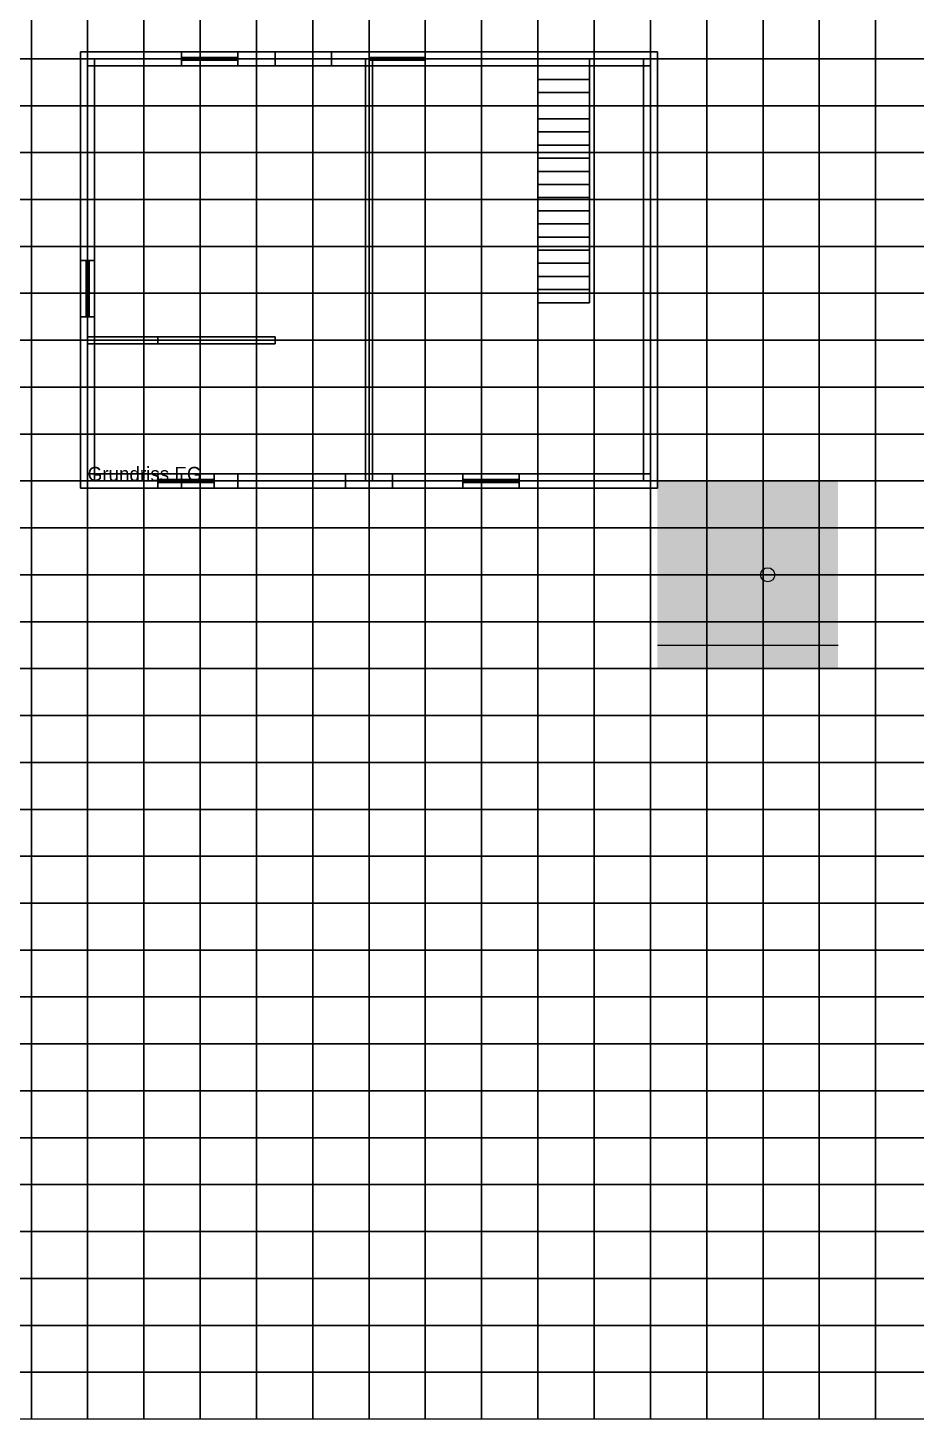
# Model space of a CAD drawing. Header units: millimetres. Extents: x -20000 to 218800, y -20000 to 179000.
# Drawn here: x 38725 to 57666, y -20000 to 9660 of the extents above; entities that cross this region are included whole.
import ezdxf

# ---------------------------------------------------------------- set-up
doc = ezdxf.new("R2010")
doc.units = ezdxf.units.MM
for name, color, linetype in [('A-BODEN', 33, 'Continuous'), ('A-DECKE', 9, 'Continuous'), ('A-FENSTER', 4, 'Continuous'), ('A-FENSTER-GLAS', 5, 'Continuous'), ('A-MAUER', 253, 'Continuous'), ('A-STUETZE', 8, 'Continuous'), ('A-TERRASSE', 32, 'Continuous'), ('A-TEXT', 2, 'Continuous'), ('A-TREPPE', 41, 'Continuous'), ('A-WAND', 7, 'Continuous'), ('A-WAND-INNEN', 8, 'Continuous')]:
    doc.layers.add(name, color=color, linetype=linetype)

# ---------------------------------------------------------------- blocks, each defined once
blk = doc.blocks.new('RAHMEN')
mesh = blk.add_polyface()
corners = [(0, -30), (0, 30), (1200, 30), (1200, -30), (0, -30, 60), (1200, -30, 60), (1200, 30, 60), (0, 30, 60)]
mesh.append_faces([[corners[k] for k in face] for face in [(0, 1, 2, 3), (4, 5, 6, 7), (0, 3, 5, 4), (3, 2, 6, 5), (2, 1, 7, 6), (1, 0, 4, 7)]])
mesh = blk.add_polyface()
corners = [(0, -30, 1140), (0, 30, 1140), (1200, 30, 1140), (1200, -30, 1140), (0, -30, 1200), (1200, -30, 1200), (1200, 30, 1200), (0, 30, 1200)]
mesh.append_faces([[corners[k] for k in face] for face in [(0, 1, 2, 3), (4, 5, 6, 7), (0, 3, 5, 4), (3, 2, 6, 5), (2, 1, 7, 6), (1, 0, 4, 7)]])
mesh = blk.add_polyface()
corners = [(0, -30), (0, 30), (60, 30), (60, -30), (0, -30, 1200), (60, -30, 1200), (60, 30, 1200), (0, 30, 1200)]
mesh.append_faces([[corners[k] for k in face] for face in [(0, 1, 2, 3), (4, 5, 6, 7), (0, 3, 5, 4), (3, 2, 6, 5), (2, 1, 7, 6), (1, 0, 4, 7)]])
mesh = blk.add_polyface()
corners = [(1140, -30), (1140, 30), (1200, 30), (1200, -30), (1140, -30, 1200), (1200, -30, 1200), (1200, 30, 1200), (1140, 30, 1200)]
mesh.append_faces([[corners[k] for k in face] for face in [(0, 1, 2, 3), (4, 5, 6, 7), (0, 3, 5, 4), (3, 2, 6, 5), (2, 1, 7, 6), (1, 0, 4, 7)]])
blk = doc.blocks.new('FENSTER')
at = {"layer": 'A-FENSTER-GLAS', "color": 5}
blk.add_3dface([(60, 0, 60), (1140, 0, 60), (1140, 0, 1140), (60, 0, 1140)], dxfattribs=at)
blk.add_blockref('RAHMEN', (0, 0))
blk = doc.blocks.new('STUFE')
mesh = blk.add_polyface()
corners = [(0, 0), (0, 280), (1100, 280), (1100, 0), (0, 0, 170), (1100, 0, 170), (1100, 280, 170), (0, 280, 170)]
mesh.append_faces([[corners[k] for k in face] for face in [(0, 1, 2, 3), (4, 5, 6, 7), (0, 3, 5, 4), (3, 2, 6, 5), (2, 1, 7, 6), (1, 0, 4, 7)]])
blk = doc.blocks.new('HAUS')
at = {"layer": 'A-DECKE'}
for points in [[(0, 0, 5800), (12000, 0, 5800), (12000, 9000, 5800), (0, 9000, 5800)], [(0, 0, 6000), (12000, 0, 6000), (12000, 9000, 6000), (0, 9000, 6000)]]:
    blk.add_3dface(points, dxfattribs=at)
at = {"layer": 'A-MAUER'}
blk.add_lwpolyline([(12150, -3500), (16000, -3500)], dxfattribs=at)
at = {"layer": 'A-STUETZE'}
blk.add_circle((14500, -2000), 150, dxfattribs=at)
at = {"layer": 'A-TERRASSE'}
blk.add_solid([(12150, -4000), (16000, -4000), (12150, 0), (16000, 0)], dxfattribs=at)
at = {"layer": 'A-WAND'}
for points in [[(0, 0, 6000), (0, 9000, 6000), (0, 4500, 8400)], [(12000, 0, 6000), (12000, 9000, 6000), (12000, 4500, 8400)]]:
    blk.add_3dface(points, dxfattribs=at)
at = {"layer": 'A-FENSTER'}
for p, rotation in [((3200, 9000, 900), 180), ((7200, 9000, 900), 180), ((0, 4700, 900), -90)]:
    blk.add_blockref('FENSTER', p, dxfattribs=dict(at, rotation=rotation))
for p in [(1500, 0, 900), (8000, 0, 900)]:
    blk.add_blockref('FENSTER', p, dxfattribs=at)
at = {"layer": 'A-TREPPE', "zscale": 1.0380622837370241}
for p in [(9600, 8280, 2824), (9600, 8000, 2647), (9600, 7720, 2471), (9600, 7440, 2294), (9600, 7160, 2118), (9600, 6880, 1941), (9600, 6600, 1765), (9600, 6320, 1588), (9600, 6040, 1412), (9600, 5760, 1235), (9600, 5480, 1059), (9600, 5200, 882), (9600, 4920, 706), (9600, 4640, 529), (9600, 4360, 353), (9600, 4080, 176), (9600, 3800)]:
    blk.add_blockref('STUFE', p, dxfattribs=at)
at = {"layer": 'A-TEXT'}
blk.add_text('Grundriss EG', height=300, dxfattribs=at).set_placement((0, 0))
at = {"layer": 'A-BODEN'}
mesh = blk.add_polyface(dxfattribs=at)
corners = [(-150, -150, -300), (-150, 9150, -300), (12150, 9150, -300), (12150, -150, -300), (-150, -150), (12150, -150), (12150, 9150), (-150, 9150)]
mesh.append_faces([[corners[k] for k in face] for face in [(0, 1, 2, 3), (4, 5, 6, 7), (0, 3, 5, 4), (3, 2, 6, 5), (2, 1, 7, 6), (1, 0, 4, 7)]])
at = {"layer": 'A-DECKE'}
mesh = blk.add_polyface(dxfattribs=at)
corners = [(0, 4000, 2750), (0, 9000, 2750), (9600, 9000, 2750), (9600, 4000, 2750), (0, 4000, 3000), (9600, 4000, 3000), (9600, 9000, 3000), (0, 9000, 3000)]
mesh.append_faces([[corners[k] for k in face] for face in [(0, 1, 2, 3), (4, 5, 6, 7), (0, 3, 5, 4), (3, 2, 6, 5), (2, 1, 7, 6), (1, 0, 4, 7)]])
mesh = blk.add_polyface(dxfattribs=at)
corners = [(9600, 8850, 2750), (9600, 9000, 2750), (10700, 9000, 2750), (10700, 8850, 2750), (9600, 8850, 3000), (10700, 8850, 3000), (10700, 9000, 3000), (9600, 9000, 3000)]
mesh.append_faces([[corners[k] for k in face] for face in [(0, 1, 2, 3), (4, 5, 6, 7), (0, 3, 5, 4), (3, 2, 6, 5), (2, 1, 7, 6), (1, 0, 4, 7)]])
mesh = blk.add_polyface(dxfattribs=at)
corners = [(10700, 4000, 2750), (10700, 9000, 2750), (12000, 9000, 2750), (12000, 4000, 2750), (10700, 4000, 3000), (12000, 4000, 3000), (12000, 9000, 3000), (10700, 9000, 3000)]
mesh.append_faces([[corners[k] for k in face] for face in [(0, 1, 2, 3), (4, 5, 6, 7), (0, 3, 5, 4), (3, 2, 6, 5), (2, 1, 7, 6), (1, 0, 4, 7)]])
mesh = blk.add_polyface(dxfattribs=at)
corners = [(0, 0, 2750), (0, 4000, 2750), (12000, 4000, 2750), (12000, 0, 2750), (0, 0, 3000), (12000, 0, 3000), (12000, 4000, 3000), (0, 4000, 3000)]
mesh.append_faces([[corners[k] for k in face] for face in [(0, 1, 2, 3), (4, 5, 6, 7), (0, 3, 5, 4), (3, 2, 6, 5), (2, 1, 7, 6), (1, 0, 4, 7)]])
at = {"layer": 'A-WAND'}
mesh = blk.add_polyface(dxfattribs=at)
corners = [(-150, 4700), (-150, 9000), (150, 9000), (150, 4700), (-150, 4700, 3000), (150, 4700, 3000), (150, 9000, 3000), (-150, 9000, 3000)]
mesh.append_faces([[corners[k] for k in face] for face in [(0, 1, 2, 3), (4, 5, 6, 7), (0, 3, 5, 4), (3, 2, 6, 5), (2, 1, 7, 6), (1, 0, 4, 7)]])
mesh = blk.add_polyface(dxfattribs=at)
corners = [(-150, 0, 3000), (-150, 9000, 3000), (150, 9000, 3000), (150, 0, 3000), (-150, 0, 5800), (150, 0, 5800), (150, 9000, 5800), (-150, 9000, 5800)]
mesh.append_faces([[corners[k] for k in face] for face in [(0, 1, 2, 3), (4, 5, 6, 7), (0, 3, 5, 4), (3, 2, 6, 5), (2, 1, 7, 6), (1, 0, 4, 7)]])
mesh = blk.add_polyface(dxfattribs=at)
corners = [(0, 8850), (0, 9150), (2000, 9150), (2000, 8850), (0, 8850, 3000), (2000, 8850, 3000), (2000, 9150, 3000), (0, 9150, 3000)]
mesh.append_faces([[corners[k] for k in face] for face in [(0, 1, 2, 3), (4, 5, 6, 7), (0, 3, 5, 4), (3, 2, 6, 5), (2, 1, 7, 6), (1, 0, 4, 7)]])
mesh = blk.add_polyface(dxfattribs=at)
corners = [(0, 8850, 3000), (0, 9150, 3000), (4000, 9150, 3000), (4000, 8850, 3000), (0, 8850, 5800), (4000, 8850, 5800), (4000, 9150, 5800), (0, 9150, 5800)]
mesh.append_faces([[corners[k] for k in face] for face in [(0, 1, 2, 3), (4, 5, 6, 7), (0, 3, 5, 4), (3, 2, 6, 5), (2, 1, 7, 6), (1, 0, 4, 7)]])
mesh = blk.add_polyface(dxfattribs=at)
corners = [(2000, 8850), (2000, 9150), (3200, 9150), (3200, 8850), (2000, 8850, 900), (3200, 8850, 900), (3200, 9150, 900), (2000, 9150, 900)]
mesh.append_faces([[corners[k] for k in face] for face in [(0, 1, 2, 3), (4, 5, 6, 7), (0, 3, 5, 4), (3, 2, 6, 5), (2, 1, 7, 6), (1, 0, 4, 7)]])
mesh = blk.add_polyface(dxfattribs=at)
corners = [(2000, 8850, 2100), (2000, 9150, 2100), (3200, 9150, 2100), (3200, 8850, 2100), (2000, 8850, 3000), (3200, 8850, 3000), (3200, 9150, 3000), (2000, 9150, 3000)]
mesh.append_faces([[corners[k] for k in face] for face in [(0, 1, 2, 3), (4, 5, 6, 7), (0, 3, 5, 4), (3, 2, 6, 5), (2, 1, 7, 6), (1, 0, 4, 7)]])
mesh = blk.add_polyface(dxfattribs=at)
corners = [(3200, 8850), (3200, 9150), (6000, 9150), (6000, 8850), (3200, 8850, 3000), (6000, 8850, 3000), (6000, 9150, 3000), (3200, 9150, 3000)]
mesh.append_faces([[corners[k] for k in face] for face in [(0, 1, 2, 3), (4, 5, 6, 7), (0, 3, 5, 4), (3, 2, 6, 5), (2, 1, 7, 6), (1, 0, 4, 7)]])
mesh = blk.add_polyface(dxfattribs=at)
corners = [(4000, 8850, 3000), (4000, 9150, 3000), (5200, 9150, 3000), (5200, 8850, 3000), (4000, 8850, 3900), (5200, 8850, 3900), (5200, 9150, 3900), (4000, 9150, 3900)]
mesh.append_faces([[corners[k] for k in face] for face in [(0, 1, 2, 3), (4, 5, 6, 7), (0, 3, 5, 4), (3, 2, 6, 5), (2, 1, 7, 6), (1, 0, 4, 7)]])
mesh = blk.add_polyface(dxfattribs=at)
corners = [(4000, 8850, 5100), (4000, 9150, 5100), (5200, 9150, 5100), (5200, 8850, 5100), (4000, 8850, 5800), (5200, 8850, 5800), (5200, 9150, 5800), (4000, 9150, 5800)]
mesh.append_faces([[corners[k] for k in face] for face in [(0, 1, 2, 3), (4, 5, 6, 7), (0, 3, 5, 4), (3, 2, 6, 5), (2, 1, 7, 6), (1, 0, 4, 7)]])
mesh = blk.add_polyface(dxfattribs=at)
corners = [(5200, 8850, 3000), (5200, 9150, 3000), (12000, 9150, 3000), (12000, 8850, 3000), (5200, 8850, 5800), (12000, 8850, 5800), (12000, 9150, 5800), (5200, 9150, 5800)]
mesh.append_faces([[corners[k] for k in face] for face in [(0, 1, 2, 3), (4, 5, 6, 7), (0, 3, 5, 4), (3, 2, 6, 5), (2, 1, 7, 6), (1, 0, 4, 7)]])
mesh = blk.add_polyface(dxfattribs=at)
corners = [(6000, 8850), (6000, 9150), (7200, 9150), (7200, 8850), (6000, 8850, 900), (7200, 8850, 900), (7200, 9150, 900), (6000, 9150, 900)]
mesh.append_faces([[corners[k] for k in face] for face in [(0, 1, 2, 3), (4, 5, 6, 7), (0, 3, 5, 4), (3, 2, 6, 5), (2, 1, 7, 6), (1, 0, 4, 7)]])
mesh = blk.add_polyface(dxfattribs=at)
corners = [(6000, 8850, 2100), (6000, 9150, 2100), (7200, 9150, 2100), (7200, 8850, 2100), (6000, 8850, 3000), (7200, 8850, 3000), (7200, 9150, 3000), (6000, 9150, 3000)]
mesh.append_faces([[corners[k] for k in face] for face in [(0, 1, 2, 3), (4, 5, 6, 7), (0, 3, 5, 4), (3, 2, 6, 5), (2, 1, 7, 6), (1, 0, 4, 7)]])
mesh = blk.add_polyface(dxfattribs=at)
corners = [(7200, 8850), (7200, 9150), (12000, 9150), (12000, 8850), (7200, 8850, 3000), (12000, 8850, 3000), (12000, 9150, 3000), (7200, 9150, 3000)]
mesh.append_faces([[corners[k] for k in face] for face in [(0, 1, 2, 3), (4, 5, 6, 7), (0, 3, 5, 4), (3, 2, 6, 5), (2, 1, 7, 6), (1, 0, 4, 7)]])
mesh = blk.add_polyface(dxfattribs=at)
corners = [(11850, 0), (11850, 9000), (12150, 9000), (12150, 0), (11850, 0, 3000), (12150, 0, 3000), (12150, 9000, 3000), (11850, 9000, 3000)]
mesh.append_faces([[corners[k] for k in face] for face in [(0, 1, 2, 3), (4, 5, 6, 7), (0, 3, 5, 4), (3, 2, 6, 5), (2, 1, 7, 6), (1, 0, 4, 7)]])
mesh = blk.add_polyface(dxfattribs=at)
corners = [(11850, 0, 3000), (11850, 9000, 3000), (12150, 9000, 3000), (12150, 0, 3000), (11850, 0, 5800), (12150, 0, 5800), (12150, 9000, 5800), (11850, 9000, 5800)]
mesh.append_faces([[corners[k] for k in face] for face in [(0, 1, 2, 3), (4, 5, 6, 7), (0, 3, 5, 4), (3, 2, 6, 5), (2, 1, 7, 6), (1, 0, 4, 7)]])
mesh = blk.add_polyface(dxfattribs=at)
corners = [(-150, 3500), (-150, 4700), (150, 4700), (150, 3500), (-150, 3500, 900), (150, 3500, 900), (150, 4700, 900), (-150, 4700, 900)]
mesh.append_faces([[corners[k] for k in face] for face in [(0, 1, 2, 3), (4, 5, 6, 7), (0, 3, 5, 4), (3, 2, 6, 5), (2, 1, 7, 6), (1, 0, 4, 7)]])
mesh = blk.add_polyface(dxfattribs=at)
corners = [(-150, 3500, 2100), (-150, 4700, 2100), (150, 4700, 2100), (150, 3500, 2100), (-150, 3500, 3000), (150, 3500, 3000), (150, 4700, 3000), (-150, 4700, 3000)]
mesh.append_faces([[corners[k] for k in face] for face in [(0, 1, 2, 3), (4, 5, 6, 7), (0, 3, 5, 4), (3, 2, 6, 5), (2, 1, 7, 6), (1, 0, 4, 7)]])
mesh = blk.add_polyface(dxfattribs=at)
corners = [(-150, 0), (-150, 3500), (150, 3500), (150, 0), (-150, 0, 3000), (150, 0, 3000), (150, 3500, 3000), (-150, 3500, 3000)]
mesh.append_faces([[corners[k] for k in face] for face in [(0, 1, 2, 3), (4, 5, 6, 7), (0, 3, 5, 4), (3, 2, 6, 5), (2, 1, 7, 6), (1, 0, 4, 7)]])
mesh = blk.add_polyface(dxfattribs=at)
corners = [(0, -150), (0, 150), (1500, 150), (1500, -150), (0, -150, 3000), (1500, -150, 3000), (1500, 150, 3000), (0, 150, 3000)]
mesh.append_faces([[corners[k] for k in face] for face in [(0, 1, 2, 3), (4, 5, 6, 7), (0, 3, 5, 4), (3, 2, 6, 5), (2, 1, 7, 6), (1, 0, 4, 7)]])
mesh = blk.add_polyface(dxfattribs=at)
corners = [(0, -150, 3000), (0, 150, 3000), (2000, 150, 3000), (2000, -150, 3000), (0, -150, 5800), (2000, -150, 5800), (2000, 150, 5800), (0, 150, 5800)]
mesh.append_faces([[corners[k] for k in face] for face in [(0, 1, 2, 3), (4, 5, 6, 7), (0, 3, 5, 4), (3, 2, 6, 5), (2, 1, 7, 6), (1, 0, 4, 7)]])
mesh = blk.add_polyface(dxfattribs=at)
corners = [(1500, -150), (1500, 150), (2700, 150), (2700, -150), (1500, -150, 900), (2700, -150, 900), (2700, 150, 900), (1500, 150, 900)]
mesh.append_faces([[corners[k] for k in face] for face in [(0, 1, 2, 3), (4, 5, 6, 7), (0, 3, 5, 4), (3, 2, 6, 5), (2, 1, 7, 6), (1, 0, 4, 7)]])
mesh = blk.add_polyface(dxfattribs=at)
corners = [(1500, -150, 2100), (1500, 150, 2100), (2700, 150, 2100), (2700, -150, 2100), (1500, -150, 3000), (2700, -150, 3000), (2700, 150, 3000), (1500, 150, 3000)]
mesh.append_faces([[corners[k] for k in face] for face in [(0, 1, 2, 3), (4, 5, 6, 7), (0, 3, 5, 4), (3, 2, 6, 5), (2, 1, 7, 6), (1, 0, 4, 7)]])
mesh = blk.add_polyface(dxfattribs=at)
corners = [(2000, -150, 3000), (2000, 150, 3000), (3200, 150, 3000), (3200, -150, 3000), (2000, -150, 3900), (3200, -150, 3900), (3200, 150, 3900), (2000, 150, 3900)]
mesh.append_faces([[corners[k] for k in face] for face in [(0, 1, 2, 3), (4, 5, 6, 7), (0, 3, 5, 4), (3, 2, 6, 5), (2, 1, 7, 6), (1, 0, 4, 7)]])
mesh = blk.add_polyface(dxfattribs=at)
corners = [(2000, -150, 5100), (2000, 150, 5100), (3200, 150, 5100), (3200, -150, 5100), (2000, -150, 5800), (3200, -150, 5800), (3200, 150, 5800), (2000, 150, 5800)]
mesh.append_faces([[corners[k] for k in face] for face in [(0, 1, 2, 3), (4, 5, 6, 7), (0, 3, 5, 4), (3, 2, 6, 5), (2, 1, 7, 6), (1, 0, 4, 7)]])
mesh = blk.add_polyface(dxfattribs=at)
corners = [(2700, -150), (2700, 150), (5500, 150), (5500, -150), (2700, -150, 3000), (5500, -150, 3000), (5500, 150, 3000), (2700, 150, 3000)]
mesh.append_faces([[corners[k] for k in face] for face in [(0, 1, 2, 3), (4, 5, 6, 7), (0, 3, 5, 4), (3, 2, 6, 5), (2, 1, 7, 6), (1, 0, 4, 7)]])
mesh = blk.add_polyface(dxfattribs=at)
corners = [(3200, -150, 3000), (3200, 150, 3000), (8000, 150, 3000), (8000, -150, 3000), (3200, -150, 5800), (8000, -150, 5800), (8000, 150, 5800), (3200, 150, 5800)]
mesh.append_faces([[corners[k] for k in face] for face in [(0, 1, 2, 3), (4, 5, 6, 7), (0, 3, 5, 4), (3, 2, 6, 5), (2, 1, 7, 6), (1, 0, 4, 7)]])
mesh = blk.add_polyface(dxfattribs=at)
corners = [(5500, -150, 2100), (5500, 150, 2100), (6500, 150, 2100), (6500, -150, 2100), (5500, -150, 3000), (6500, -150, 3000), (6500, 150, 3000), (5500, 150, 3000)]
mesh.append_faces([[corners[k] for k in face] for face in [(0, 1, 2, 3), (4, 5, 6, 7), (0, 3, 5, 4), (3, 2, 6, 5), (2, 1, 7, 6), (1, 0, 4, 7)]])
mesh = blk.add_polyface(dxfattribs=at)
corners = [(6500, -150), (6500, 150), (8000, 150), (8000, -150), (6500, -150, 3000), (8000, -150, 3000), (8000, 150, 3000), (6500, 150, 3000)]
mesh.append_faces([[corners[k] for k in face] for face in [(0, 1, 2, 3), (4, 5, 6, 7), (0, 3, 5, 4), (3, 2, 6, 5), (2, 1, 7, 6), (1, 0, 4, 7)]])
mesh = blk.add_polyface(dxfattribs=at)
corners = [(8000, -150), (8000, 150), (9200, 150), (9200, -150), (8000, -150, 900), (9200, -150, 900), (9200, 150, 900), (8000, 150, 900)]
mesh.append_faces([[corners[k] for k in face] for face in [(0, 1, 2, 3), (4, 5, 6, 7), (0, 3, 5, 4), (3, 2, 6, 5), (2, 1, 7, 6), (1, 0, 4, 7)]])
mesh = blk.add_polyface(dxfattribs=at)
corners = [(8000, -150, 2100), (8000, 150, 2100), (9200, 150, 2100), (9200, -150, 2100), (8000, -150, 3000), (9200, -150, 3000), (9200, 150, 3000), (8000, 150, 3000)]
mesh.append_faces([[corners[k] for k in face] for face in [(0, 1, 2, 3), (4, 5, 6, 7), (0, 3, 5, 4), (3, 2, 6, 5), (2, 1, 7, 6), (1, 0, 4, 7)]])
mesh = blk.add_polyface(dxfattribs=at)
corners = [(8000, -150, 3000), (8000, 150, 3000), (9200, 150, 3000), (9200, -150, 3000), (8000, -150, 3900), (9200, -150, 3900), (9200, 150, 3900), (8000, 150, 3900)]
mesh.append_faces([[corners[k] for k in face] for face in [(0, 1, 2, 3), (4, 5, 6, 7), (0, 3, 5, 4), (3, 2, 6, 5), (2, 1, 7, 6), (1, 0, 4, 7)]])
mesh = blk.add_polyface(dxfattribs=at)
corners = [(8000, -150, 5100), (8000, 150, 5100), (9200, 150, 5100), (9200, -150, 5100), (8000, -150, 5800), (9200, -150, 5800), (9200, 150, 5800), (8000, 150, 5800)]
mesh.append_faces([[corners[k] for k in face] for face in [(0, 1, 2, 3), (4, 5, 6, 7), (0, 3, 5, 4), (3, 2, 6, 5), (2, 1, 7, 6), (1, 0, 4, 7)]])
mesh = blk.add_polyface(dxfattribs=at)
corners = [(9200, -150), (9200, 150), (12000, 150), (12000, -150), (9200, -150, 3000), (12000, -150, 3000), (12000, 150, 3000), (9200, 150, 3000)]
mesh.append_faces([[corners[k] for k in face] for face in [(0, 1, 2, 3), (4, 5, 6, 7), (0, 3, 5, 4), (3, 2, 6, 5), (2, 1, 7, 6), (1, 0, 4, 7)]])
mesh = blk.add_polyface(dxfattribs=at)
corners = [(9200, -150, 3000), (9200, 150, 3000), (12000, 150, 3000), (12000, -150, 3000), (9200, -150, 5800), (12000, -150, 5800), (12000, 150, 5800), (9200, 150, 5800)]
mesh.append_faces([[corners[k] for k in face] for face in [(0, 1, 2, 3), (4, 5, 6, 7), (0, 3, 5, 4), (3, 2, 6, 5), (2, 1, 7, 6), (1, 0, 4, 7)]])
at = {"layer": 'A-WAND-INNEN'}
mesh = blk.add_polyface(dxfattribs=at)
corners = [(5925, 5000), (5925, 9000), (6075, 9000), (6075, 5000), (5925, 5000, 2750), (6075, 5000, 2750), (6075, 9000, 2750), (5925, 9000, 2750)]
mesh.append_faces([[corners[k] for k in face] for face in [(0, 1, 2, 3), (4, 5, 6, 7), (0, 3, 5, 4), (3, 2, 6, 5), (2, 1, 7, 6), (1, 0, 4, 7)]])
mesh = blk.add_polyface(dxfattribs=at)
corners = [(5925, 6000, 3000), (5925, 9000, 3000), (6075, 9000, 3000), (6075, 6000, 3000), (5925, 6000, 5800), (6075, 6000, 5800), (6075, 9000, 5800), (5925, 9000, 5800)]
mesh.append_faces([[corners[k] for k in face] for face in [(0, 1, 2, 3), (4, 5, 6, 7), (0, 3, 5, 4), (3, 2, 6, 5), (2, 1, 7, 6), (1, 0, 4, 7)]])
mesh = blk.add_polyface(dxfattribs=at)
corners = [(5925, 5000, 5100), (5925, 6000, 5100), (6075, 6000, 5100), (6075, 5000, 5100), (5925, 5000, 5800), (6075, 5000, 5800), (6075, 6000, 5800), (5925, 6000, 5800)]
mesh.append_faces([[corners[k] for k in face] for face in [(0, 1, 2, 3), (4, 5, 6, 7), (0, 3, 5, 4), (3, 2, 6, 5), (2, 1, 7, 6), (1, 0, 4, 7)]])
mesh = blk.add_polyface(dxfattribs=at)
corners = [(5925, 4000, 2100), (5925, 5000, 2100), (6075, 5000, 2100), (6075, 4000, 2100), (5925, 4000, 2750), (6075, 4000, 2750), (6075, 5000, 2750), (5925, 5000, 2750)]
mesh.append_faces([[corners[k] for k in face] for face in [(0, 1, 2, 3), (4, 5, 6, 7), (0, 3, 5, 4), (3, 2, 6, 5), (2, 1, 7, 6), (1, 0, 4, 7)]])
mesh = blk.add_polyface(dxfattribs=at)
corners = [(5925, 0, 3000), (5925, 5000, 3000), (6075, 5000, 3000), (6075, 0, 3000), (5925, 0, 5800), (6075, 0, 5800), (6075, 5000, 5800), (5925, 5000, 5800)]
mesh.append_faces([[corners[k] for k in face] for face in [(0, 1, 2, 3), (4, 5, 6, 7), (0, 3, 5, 4), (3, 2, 6, 5), (2, 1, 7, 6), (1, 0, 4, 7)]])
mesh = blk.add_polyface(dxfattribs=at)
corners = [(5925, 3000), (5925, 4000), (6075, 4000), (6075, 3000), (5925, 3000, 2750), (6075, 3000, 2750), (6075, 4000, 2750), (5925, 4000, 2750)]
mesh.append_faces([[corners[k] for k in face] for face in [(0, 1, 2, 3), (4, 5, 6, 7), (0, 3, 5, 4), (3, 2, 6, 5), (2, 1, 7, 6), (1, 0, 4, 7)]])
mesh = blk.add_polyface(dxfattribs=at)
corners = [(0, 2925), (0, 3075), (1500, 3075), (1500, 2925), (0, 2925, 2750), (1500, 2925, 2750), (1500, 3075, 2750), (0, 3075, 2750)]
mesh.append_faces([[corners[k] for k in face] for face in [(0, 1, 2, 3), (4, 5, 6, 7), (0, 3, 5, 4), (3, 2, 6, 5), (2, 1, 7, 6), (1, 0, 4, 7)]])
mesh = blk.add_polyface(dxfattribs=at)
corners = [(1500, 2925, 2100), (1500, 3075, 2100), (2400, 3075, 2100), (2400, 2925, 2100), (1500, 2925, 2750), (2400, 2925, 2750), (2400, 3075, 2750), (1500, 3075, 2750)]
mesh.append_faces([[corners[k] for k in face] for face in [(0, 1, 2, 3), (4, 5, 6, 7), (0, 3, 5, 4), (3, 2, 6, 5), (2, 1, 7, 6), (1, 0, 4, 7)]])
mesh = blk.add_polyface(dxfattribs=at)
corners = [(2400, 2925), (2400, 3075), (4000, 3075), (4000, 2925), (2400, 2925, 2750), (4000, 2925, 2750), (4000, 3075, 2750), (2400, 3075, 2750)]
mesh.append_faces([[corners[k] for k in face] for face in [(0, 1, 2, 3), (4, 5, 6, 7), (0, 3, 5, 4), (3, 2, 6, 5), (2, 1, 7, 6), (1, 0, 4, 7)]])

msp = doc.modelspace()

# ---------------------------------------------------------------- block references
at = {"row_count": 6, "column_count": 10, "row_spacing": 18000, "column_spacing": 20000}
msp.add_blockref('HAUS', (0, 0), dxfattribs=at)

# ---------------------------------------------------------------- meshes
at = {"layer": 'GELAENDE'}
mesh = msp.add_polymesh((9, 9), dxfattribs=at)
for k, corner in enumerate([(37600, 4000, -251), (37600, 5000, -251), (37600, 6000, -255), (37600, 7000, -261), (37600, 8000, -269), (37600, 9000, -279), (37600, 10000, -292), (37600, 11000, -306), (37600, 12000, -322), (38800, 4000, -253), (38800, 5000, -253), (38800, 6000, -257), (38800, 7000, -263), (38800, 8000, -271), (38800, 9000, -281), (38800, 10000, -293), (38800, 11000, -307), (38800, 12000, -323), (40000, 4000, -256), (40000, 5000, -257), (40000, 6000, -260), (40000, 7000, -266), (40000, 8000, -274), (40000, 9000, -284), (40000, 10000, -296), (40000, 11000, -309), (40000, 12000, -325), (41200, 4000, -261), (41200, 5000, -262), (41200, 6000, -265), (41200, 7000, -270), (41200, 8000, -278), (41200, 9000, -288), (41200, 10000, -299), (41200, 11000, -312), (41200, 12000, -327), (42400, 4000, -268), (42400, 5000, -268), (42400, 6000, -271), (42400, 7000, -276), (42400, 8000, -284), (42400, 9000, -293), (42400, 10000, -304), (42400, 11000, -316), (42400, 12000, -330), (43600, 4000, -275), (43600, 5000, -276), (43600, 6000, -279), (43600, 7000, -284), (43600, 8000, -290), (43600, 9000, -299), (43600, 10000, -309), (43600, 11000, -321), (43600, 12000, -334), (44800, 4000, -284), (44800, 5000, -285), (44800, 6000, -287), (44800, 7000, -292), (44800, 8000, -298), (44800, 9000, -306), (44800, 10000, -316), (44800, 11000, -327), (44800, 12000, -339), (46000, 4000, -294), (46000, 5000, -295), (46000, 6000, -297), (46000, 7000, -301), (46000, 8000, -307), (46000, 9000, -314), (46000, 10000, -323), (46000, 11000, -333), (46000, 12000, -344), (47200, 4000, -305), (47200, 5000, -306), (47200, 6000, -308), (47200, 7000, -312), (47200, 8000, -317), (47200, 9000, -323), (47200, 10000, -331), (47200, 11000, -340), (47200, 12000, -350)]):
    mesh.set_mesh_vertex(divmod(k, 9), corner)
mesh = msp.add_polymesh((9, 9), dxfattribs=at)
for k, corner in enumerate([(47200, 4000, -305), (47200, 5000, -306), (47200, 6000, -308), (47200, 7000, -312), (47200, 8000, -317), (47200, 9000, -323), (47200, 10000, -331), (47200, 11000, -340), (47200, 12000, -350), (48400, 4000, -317), (48400, 5000, -318), (48400, 6000, -320), (48400, 7000, -323), (48400, 8000, -327), (48400, 9000, -333), (48400, 10000, -340), (48400, 11000, -348), (48400, 12000, -357), (49600, 4000, -330), (49600, 5000, -331), (49600, 6000, -332), (49600, 7000, -335), (49600, 8000, -339), (49600, 9000, -344), (49600, 10000, -349), (49600, 11000, -356), (49600, 12000, -363), (50800, 4000, -344), (50800, 5000, -344), (50800, 6000, -346), (50800, 7000, -348), (50800, 8000, -351), (50800, 9000, -355), (50800, 10000, -359), (50800, 11000, -365), (50800, 12000, -371), (52000, 4000, -358), (52000, 5000, -358), (52000, 6000, -359), (52000, 7000, -361), (52000, 8000, -363), (52000, 9000, -366), (52000, 10000, -370), (52000, 11000, -374), (52000, 12000, -378), (53200, 4000, -373), (53200, 5000, -373), (53200, 6000, -373), (53200, 7000, -375), (53200, 8000, -376), (53200, 9000, -378), (53200, 10000, -380), (53200, 11000, -383), (53200, 12000, -386), (54400, 4000, -388), (54400, 5000, -388), (54400, 6000, -388), (54400, 7000, -388), (54400, 8000, -389), (54400, 9000, -390), (54400, 10000, -391), (54400, 11000, -392), (54400, 12000, -393), (55600, 4000, -403), (55600, 5000, -403), (55600, 6000, -402), (55600, 7000, -402), (55600, 8000, -402), (55600, 9000, -402), (55600, 10000, -402), (55600, 11000, -402), (55600, 12000, -401), (56800, 4000, -417), (56800, 5000, -417), (56800, 6000, -417), (56800, 7000, -416), (56800, 8000, -415), (56800, 9000, -414), (56800, 10000, -413), (56800, 11000, -411), (56800, 12000, -409)]):
    mesh.set_mesh_vertex(divmod(k, 9), corner)
mesh = msp.add_polymesh((9, 9), dxfattribs=at)
for k, corner in enumerate([(56800, 4000, -417), (56800, 5000, -417), (56800, 6000, -417), (56800, 7000, -416), (56800, 8000, -415), (56800, 9000, -414), (56800, 10000, -413), (56800, 11000, -411), (56800, 12000, -409), (58000, 4000, -432), (58000, 5000, -432), (58000, 6000, -431), (58000, 7000, -430), (58000, 8000, -428), (58000, 9000, -426), (58000, 10000, -423), (58000, 11000, -420), (58000, 12000, -417), (59200, 4000, -447), (59200, 5000, -446), (59200, 6000, -445), (59200, 7000, -444), (59200, 8000, -441), (59200, 9000, -438), (59200, 10000, -434), (59200, 11000, -429), (59200, 12000, -425), (60400, 4000, -461), (60400, 5000, -460), (60400, 6000, -459), (60400, 7000, -457), (60400, 8000, -453), (60400, 9000, -449), (60400, 10000, -444), (60400, 11000, -438), (60400, 12000, -432), (61600, 4000, -474), (61600, 5000, -474), (61600, 6000, -472), (61600, 7000, -469), (61600, 8000, -465), (61600, 9000, -460), (61600, 10000, -454), (61600, 11000, -447), (61600, 12000, -439), (62800, 4000, -487), (62800, 5000, -486), (62800, 6000, -484), (62800, 7000, -481), (62800, 8000, -476), (62800, 9000, -470), (62800, 10000, -463), (62800, 11000, -455), (62800, 12000, -446), (64000, 4000, -499), (64000, 5000, -498), (64000, 6000, -496), (64000, 7000, -492), (64000, 8000, -487), (64000, 9000, -480), (64000, 10000, -472), (64000, 11000, -462), (64000, 12000, -452), (65200, 4000, -509), (65200, 5000, -509), (65200, 6000, -506), (65200, 7000, -502), (65200, 8000, -496), (65200, 9000, -488), (65200, 10000, -479), (65200, 11000, -469), (65200, 12000, -457), (66400, 4000, -519), (66400, 5000, -518), (66400, 6000, -516), (66400, 7000, -511), (66400, 8000, -505), (66400, 9000, -496), (66400, 10000, -486), (66400, 11000, -475), (66400, 12000, -462)]):
    mesh.set_mesh_vertex(divmod(k, 9), corner)
mesh = msp.add_polymesh((9, 9), dxfattribs=at)
for k, corner in enumerate([(37600, -4000, -327), (37600, -3000, -311), (37600, -2000, -296), (37600, -1000, -283), (37600, 0, -272), (37600, 1000, -263), (37600, 2000, -256), (37600, 3000, -252), (37600, 4000, -251), (38800, -4000, -328), (38800, -3000, -312), (38800, -2000, -297), (38800, -1000, -285), (38800, 0, -274), (38800, 1000, -265), (38800, 2000, -258), (38800, 3000, -254), (38800, 4000, -253), (40000, -4000, -330), (40000, -3000, -314), (40000, -2000, -300), (40000, -1000, -287), (40000, 0, -277), (40000, 1000, -268), (40000, 2000, -262), (40000, 3000, -258), (40000, 4000, -256), (41200, -4000, -332), (41200, -3000, -317), (41200, -2000, -303), (41200, -1000, -291), (41200, 0, -281), (41200, 1000, -273), (41200, 2000, -267), (41200, 3000, -263), (41200, 4000, -261), (42400, -4000, -335), (42400, -3000, -321), (42400, -2000, -308), (42400, -1000, -296), (42400, 0, -286), (42400, 1000, -279), (42400, 2000, -273), (42400, 3000, -269), (42400, 4000, -268), (43600, -4000, -339), (43600, -3000, -326), (43600, -2000, -313), (43600, -1000, -302), (43600, 0, -293), (43600, 1000, -286), (43600, 2000, -280), (43600, 3000, -277), (43600, 4000, -275), (44800, -4000, -343), (44800, -3000, -331), (44800, -2000, -319), (44800, -1000, -309), (44800, 0, -301), (44800, 1000, -294), (44800, 2000, -289), (44800, 3000, -285), (44800, 4000, -284), (46000, -4000, -348), (46000, -3000, -337), (46000, -2000, -326), (46000, -1000, -317), (46000, 0, -309), (46000, 1000, -303), (46000, 2000, -298), (46000, 3000, -295), (46000, 4000, -294), (47200, -4000, -354), (47200, -3000, -344), (47200, -2000, -334), (47200, -1000, -326), (47200, 0, -319), (47200, 1000, -313), (47200, 2000, -309), (47200, 3000, -306), (47200, 4000, -305)]):
    mesh.set_mesh_vertex(divmod(k, 9), corner)
mesh = msp.add_polymesh((9, 9), dxfattribs=at)
for k, corner in enumerate([(47200, -4000, -354), (47200, -3000, -344), (47200, -2000, -334), (47200, -1000, -326), (47200, 0, -319), (47200, 1000, -313), (47200, 2000, -309), (47200, 3000, -306), (47200, 4000, -305), (48400, -4000, -360), (48400, -3000, -351), (48400, -2000, -343), (48400, -1000, -335), (48400, 0, -329), (48400, 1000, -324), (48400, 2000, -321), (48400, 3000, -318), (48400, 4000, -317), (49600, -4000, -366), (49600, -3000, -358), (49600, -2000, -352), (49600, -1000, -345), (49600, 0, -340), (49600, 1000, -336), (49600, 2000, -333), (49600, 3000, -331), (49600, 4000, -330), (50800, -4000, -373), (50800, -3000, -367), (50800, -2000, -361), (50800, -1000, -356), (50800, 0, -352), (50800, 1000, -349), (50800, 2000, -346), (50800, 3000, -345), (50800, 4000, -344), (52000, -4000, -380), (52000, -3000, -375), (52000, -2000, -371), (52000, -1000, -367), (52000, 0, -364), (52000, 1000, -362), (52000, 2000, -360), (52000, 3000, -359), (52000, 4000, -358), (53200, -4000, -387), (53200, -3000, -384), (53200, -2000, -381), (53200, -1000, -379), (53200, 0, -377), (53200, 1000, -375), (53200, 2000, -374), (53200, 3000, -373), (53200, 4000, -373), (54400, -4000, -394), (54400, -3000, -393), (54400, -2000, -391), (54400, -1000, -390), (54400, 0, -389), (54400, 1000, -389), (54400, 2000, -388), (54400, 3000, -388), (54400, 4000, -388), (55600, -4000, -401), (55600, -3000, -402), (55600, -2000, -402), (55600, -1000, -402), (55600, 0, -402), (55600, 1000, -402), (55600, 2000, -402), (55600, 3000, -402), (55600, 4000, -403), (56800, -4000, -409), (56800, -3000, -410), (56800, -2000, -412), (56800, -1000, -414), (56800, 0, -415), (56800, 1000, -416), (56800, 2000, -417), (56800, 3000, -417), (56800, 4000, -417)]):
    mesh.set_mesh_vertex(divmod(k, 9), corner)
mesh = msp.add_polymesh((9, 9), dxfattribs=at)
for k, corner in enumerate([(56800, -4000, -409), (56800, -3000, -410), (56800, -2000, -412), (56800, -1000, -414), (56800, 0, -415), (56800, 1000, -416), (56800, 2000, -417), (56800, 3000, -417), (56800, 4000, -417), (58000, -4000, -416), (58000, -3000, -419), (58000, -2000, -422), (58000, -1000, -425), (58000, 0, -428), (58000, 1000, -430), (58000, 2000, -431), (58000, 3000, -432), (58000, 4000, -432), (59200, -4000, -423), (59200, -3000, -428), (59200, -2000, -433), (59200, -1000, -437), (59200, 0, -440), (59200, 1000, -443), (59200, 2000, -445), (59200, 3000, -446), (59200, 4000, -447), (60400, -4000, -430), (60400, -3000, -436), (60400, -2000, -442), (60400, -1000, -448), (60400, 0, -452), (60400, 1000, -456), (60400, 2000, -458), (60400, 3000, -460), (60400, 4000, -461), (61600, -4000, -436), (61600, -3000, -444), (61600, -2000, -452), (61600, -1000, -458), (61600, 0, -464), (61600, 1000, -468), (61600, 2000, -471), (61600, 3000, -473), (61600, 4000, -474), (62800, -4000, -442), (62800, -3000, -452), (62800, -2000, -460), (62800, -1000, -468), (62800, 0, -474), (62800, 1000, -480), (62800, 2000, -483), (62800, 3000, -486), (62800, 4000, -487), (64000, -4000, -448), (64000, -3000, -459), (64000, -2000, -469), (64000, -1000, -477), (64000, 0, -484), (64000, 1000, -490), (64000, 2000, -495), (64000, 3000, -497), (64000, 4000, -499), (65200, -4000, -453), (65200, -3000, -465), (65200, -2000, -476), (65200, -1000, -486), (65200, 0, -494), (65200, 1000, -500), (65200, 2000, -505), (65200, 3000, -508), (65200, 4000, -509), (66400, -4000, -458), (66400, -3000, -471), (66400, -2000, -483), (66400, -1000, -493), (66400, 0, -502), (66400, 1000, -509), (66400, 2000, -514), (66400, 3000, -518), (66400, 4000, -519)]):
    mesh.set_mesh_vertex(divmod(k, 9), corner)
mesh = msp.add_polymesh((9, 9), dxfattribs=at)
for k, corner in enumerate([(37600, -12000, -476), (37600, -11000, -458), (37600, -10000, -440), (37600, -9000, -421), (37600, -8000, -402), (37600, -7000, -382), (37600, -6000, -363), (37600, -5000, -345), (37600, -4000, -327), (38800, -12000, -475), (38800, -11000, -457), (38800, -10000, -439), (38800, -9000, -421), (38800, -8000, -402), (38800, -7000, -382), (38800, -6000, -364), (38800, -5000, -345), (38800, -4000, -328), (40000, -12000, -473), (40000, -11000, -456), (40000, -10000, -438), (40000, -9000, -420), (40000, -8000, -402), (40000, -7000, -383), (40000, -6000, -365), (40000, -5000, -347), (40000, -4000, -330), (41200, -12000, -470), (41200, -11000, -454), (41200, -10000, -437), (41200, -9000, -419), (41200, -8000, -401), (41200, -7000, -383), (41200, -6000, -366), (41200, -5000, -349), (41200, -4000, -332), (42400, -12000, -467), (42400, -11000, -452), (42400, -10000, -435), (42400, -9000, -419), (42400, -8000, -401), (42400, -7000, -384), (42400, -6000, -367), (42400, -5000, -351), (42400, -4000, -335), (43600, -12000, -463), (43600, -11000, -449), (43600, -10000, -433), (43600, -9000, -418), (43600, -8000, -401), (43600, -7000, -385), (43600, -6000, -369), (43600, -5000, -354), (43600, -4000, -339), (44800, -12000, -459), (44800, -11000, -445), (44800, -10000, -431), (44800, -9000, -416), (44800, -8000, -401), (44800, -7000, -386), (44800, -6000, -371), (44800, -5000, -357), (44800, -4000, -343), (46000, -12000, -454), (46000, -11000, -441), (46000, -10000, -428), (46000, -9000, -415), (46000, -8000, -401), (46000, -7000, -387), (46000, -6000, -374), (46000, -5000, -361), (46000, -4000, -348), (47200, -12000, -448), (47200, -11000, -437), (47200, -10000, -425), (47200, -9000, -413), (47200, -8000, -401), (47200, -7000, -389), (47200, -6000, -377), (47200, -5000, -365), (47200, -4000, -354)]):
    mesh.set_mesh_vertex(divmod(k, 9), corner)
mesh = msp.add_polymesh((9, 9), dxfattribs=at)
for k, corner in enumerate([(47200, -12000, -448), (47200, -11000, -437), (47200, -10000, -425), (47200, -9000, -413), (47200, -8000, -401), (47200, -7000, -389), (47200, -6000, -377), (47200, -5000, -365), (47200, -4000, -354), (48400, -12000, -442), (48400, -11000, -432), (48400, -10000, -422), (48400, -9000, -412), (48400, -8000, -401), (48400, -7000, -390), (48400, -6000, -380), (48400, -5000, -369), (48400, -4000, -360), (49600, -12000, -435), (49600, -11000, -427), (49600, -10000, -419), (49600, -9000, -410), (49600, -8000, -401), (49600, -7000, -392), (49600, -6000, -383), (49600, -5000, -374), (49600, -4000, -366), (50800, -12000, -428), (50800, -11000, -422), (50800, -10000, -415), (50800, -9000, -408), (50800, -8000, -401), (50800, -7000, -393), (50800, -6000, -386), (50800, -5000, -379), (50800, -4000, -373), (52000, -12000, -421), (52000, -11000, -416), (52000, -10000, -411), (52000, -9000, -406), (52000, -8000, -400), (52000, -7000, -395), (52000, -6000, -390), (52000, -5000, -384), (52000, -4000, -380), (53200, -12000, -414), (53200, -11000, -411), (53200, -10000, -407), (53200, -9000, -404), (53200, -8000, -400), (53200, -7000, -397), (53200, -6000, -393), (53200, -5000, -390), (53200, -4000, -387), (54400, -12000, -406), (54400, -11000, -405), (54400, -10000, -403), (54400, -9000, -402), (54400, -8000, -400), (54400, -7000, -399), (54400, -6000, -397), (54400, -5000, -395), (54400, -4000, -394), (55600, -12000, -399), (55600, -11000, -399), (55600, -10000, -399), (55600, -9000, -400), (55600, -8000, -400), (55600, -7000, -400), (55600, -6000, -401), (55600, -5000, -401), (55600, -4000, -401), (56800, -12000, -391), (56800, -11000, -393), (56800, -10000, -395), (56800, -9000, -398), (56800, -8000, -400), (56800, -7000, -402), (56800, -6000, -404), (56800, -5000, -406), (56800, -4000, -409)]):
    mesh.set_mesh_vertex(divmod(k, 9), corner)
mesh = msp.add_polymesh((9, 9), dxfattribs=at)
for k, corner in enumerate([(56800, -12000, -391), (56800, -11000, -393), (56800, -10000, -395), (56800, -9000, -398), (56800, -8000, -400), (56800, -7000, -402), (56800, -6000, -404), (56800, -5000, -406), (56800, -4000, -409), (58000, -12000, -384), (58000, -11000, -387), (58000, -10000, -391), (58000, -9000, -395), (58000, -8000, -400), (58000, -7000, -404), (58000, -6000, -408), (58000, -5000, -412), (58000, -4000, -416), (59200, -12000, -376), (59200, -11000, -382), (59200, -10000, -387), (59200, -9000, -393), (59200, -8000, -399), (59200, -7000, -406), (59200, -6000, -412), (59200, -5000, -417), (59200, -4000, -423), (60400, -12000, -369), (60400, -11000, -376), (60400, -10000, -384), (60400, -9000, -391), (60400, -8000, -399), (60400, -7000, -407), (60400, -6000, -415), (60400, -5000, -422), (60400, -4000, -430), (61600, -12000, -362), (61600, -11000, -371), (61600, -10000, -380), (61600, -9000, -390), (61600, -8000, -399), (61600, -7000, -409), (61600, -6000, -418), (61600, -5000, -427), (61600, -4000, -436), (62800, -12000, -356), (62800, -11000, -366), (62800, -10000, -377), (62800, -9000, -388), (62800, -8000, -399), (62800, -7000, -410), (62800, -6000, -421), (62800, -5000, -432), (62800, -4000, -442), (64000, -12000, -350), (64000, -11000, -362), (64000, -10000, -374), (64000, -9000, -386), (64000, -8000, -399), (64000, -7000, -412), (64000, -6000, -424), (64000, -5000, -436), (64000, -4000, -448), (65200, -12000, -345), (65200, -11000, -357), (65200, -10000, -371), (65200, -9000, -385), (65200, -8000, -399), (65200, -7000, -413), (65200, -6000, -427), (65200, -5000, -440), (65200, -4000, -453), (66400, -12000, -340), (66400, -11000, -354), (66400, -10000, -368), (66400, -9000, -383), (66400, -8000, -399), (66400, -7000, -414), (66400, -6000, -429), (66400, -5000, -444), (66400, -4000, -458)]):
    mesh.set_mesh_vertex(divmod(k, 9), corner)
mesh = msp.add_polymesh((9, 9), dxfattribs=at)
for k, corner in enumerate([(37600, -20000, -549), (37600, -19000, -548), (37600, -18000, -544), (37600, -17000, -538), (37600, -16000, -530), (37600, -15000, -519), (37600, -14000, -506), (37600, -13000, -492), (37600, -12000, -476), (38800, -20000, -547), (38800, -19000, -546), (38800, -18000, -542), (38800, -17000, -536), (38800, -16000, -528), (38800, -15000, -517), (38800, -14000, -505), (38800, -13000, -490), (38800, -12000, -475), (40000, -20000, -544), (40000, -19000, -543), (40000, -18000, -539), (40000, -17000, -533), (40000, -16000, -525), (40000, -15000, -515), (40000, -14000, -502), (40000, -13000, -488), (40000, -12000, -473), (41200, -20000, -539), (41200, -19000, -538), (41200, -18000, -534), (41200, -17000, -528), (41200, -16000, -521), (41200, -15000, -511), (41200, -14000, -499), (41200, -13000, -485), (41200, -12000, -470), (42400, -20000, -533), (42400, -19000, -531), (42400, -18000, -528), (42400, -17000, -523), (42400, -16000, -515), (42400, -15000, -505), (42400, -14000, -494), (42400, -13000, -481), (42400, -12000, -467), (43600, -20000, -525), (43600, -19000, -524), (43600, -18000, -521), (43600, -17000, -515), (43600, -16000, -508), (43600, -15000, -499), (43600, -14000, -489), (43600, -13000, -477), (43600, -12000, -463), (44800, -20000, -516), (44800, -19000, -515), (44800, -18000, -512), (44800, -17000, -507), (44800, -16000, -501), (44800, -15000, -492), (44800, -14000, -482), (44800, -13000, -471), (44800, -12000, -459), (46000, -20000, -506), (46000, -19000, -505), (46000, -18000, -502), (46000, -17000, -498), (46000, -16000, -492), (46000, -15000, -484), (46000, -14000, -475), (46000, -13000, -465), (46000, -12000, -454), (47200, -20000, -495), (47200, -19000, -494), (47200, -18000, -492), (47200, -17000, -488), (47200, -16000, -482), (47200, -15000, -475), (47200, -14000, -467), (47200, -13000, -458), (47200, -12000, -448)]):
    mesh.set_mesh_vertex(divmod(k, 9), corner)
mesh = msp.add_polymesh((9, 9), dxfattribs=at)
for k, corner in enumerate([(47200, -20000, -495), (47200, -19000, -494), (47200, -18000, -492), (47200, -17000, -488), (47200, -16000, -482), (47200, -15000, -475), (47200, -14000, -467), (47200, -13000, -458), (47200, -12000, -448), (48400, -20000, -483), (48400, -19000, -482), (48400, -18000, -480), (48400, -17000, -476), (48400, -16000, -472), (48400, -15000, -466), (48400, -14000, -459), (48400, -13000, -451), (48400, -12000, -442), (49600, -20000, -470), (49600, -19000, -469), (49600, -18000, -467), (49600, -17000, -464), (49600, -16000, -460), (49600, -15000, -455), (49600, -14000, -450), (49600, -13000, -443), (49600, -12000, -435), (50800, -20000, -456), (50800, -19000, -456), (50800, -18000, -454), (50800, -17000, -452), (50800, -16000, -449), (50800, -15000, -445), (50800, -14000, -440), (50800, -13000, -434), (50800, -12000, -428), (52000, -20000, -442), (52000, -19000, -442), (52000, -18000, -441), (52000, -17000, -439), (52000, -16000, -436), (52000, -15000, -433), (52000, -14000, -430), (52000, -13000, -426), (52000, -12000, -421), (53200, -20000, -427), (53200, -19000, -427), (53200, -18000, -426), (53200, -17000, -425), (53200, -16000, -424), (53200, -15000, -422), (53200, -14000, -419), (53200, -13000, -417), (53200, -12000, -414), (54400, -20000, -412), (54400, -19000, -412), (54400, -18000, -412), (54400, -17000, -412), (54400, -16000, -411), (54400, -15000, -410), (54400, -14000, -409), (54400, -13000, -408), (54400, -12000, -406), (55600, -20000, -397), (55600, -19000, -397), (55600, -18000, -398), (55600, -17000, -398), (55600, -16000, -398), (55600, -15000, -398), (55600, -14000, -398), (55600, -13000, -398), (55600, -12000, -399), (56800, -20000, -383), (56800, -19000, -383), (56800, -18000, -383), (56800, -17000, -384), (56800, -16000, -385), (56800, -15000, -386), (56800, -14000, -388), (56800, -13000, -389), (56800, -12000, -391)]):
    mesh.set_mesh_vertex(divmod(k, 9), corner)
mesh = msp.add_polymesh((9, 9), dxfattribs=at)
for k, corner in enumerate([(56800, -20000, -383), (56800, -19000, -383), (56800, -18000, -383), (56800, -17000, -384), (56800, -16000, -385), (56800, -15000, -386), (56800, -14000, -388), (56800, -13000, -389), (56800, -12000, -391), (58000, -20000, -368), (58000, -19000, -368), (58000, -18000, -369), (58000, -17000, -370), (58000, -16000, -372), (58000, -15000, -374), (58000, -14000, -377), (58000, -13000, -380), (58000, -12000, -384), (59200, -20000, -353), (59200, -19000, -354), (59200, -18000, -355), (59200, -17000, -357), (59200, -16000, -359), (59200, -15000, -363), (59200, -14000, -367), (59200, -13000, -371), (59200, -12000, -376), (60400, -20000, -339), (60400, -19000, -340), (60400, -18000, -341), (60400, -17000, -344), (60400, -16000, -347), (60400, -15000, -352), (60400, -14000, -357), (60400, -13000, -363), (60400, -12000, -369), (61600, -20000, -326), (61600, -19000, -327), (61600, -18000, -328), (61600, -17000, -331), (61600, -16000, -336), (61600, -15000, -341), (61600, -14000, -347), (61600, -13000, -355), (61600, -12000, -362), (62800, -20000, -313), (62800, -19000, -314), (62800, -18000, -316), (62800, -17000, -320), (62800, -16000, -325), (62800, -15000, -331), (62800, -14000, -338), (62800, -13000, -347), (62800, -12000, -356), (64000, -20000, -301), (64000, -19000, -302), (64000, -18000, -305), (64000, -17000, -309), (64000, -16000, -314), (64000, -15000, -322), (64000, -14000, -330), (64000, -13000, -340), (64000, -12000, -350), (65200, -20000, -291), (65200, -19000, -292), (65200, -18000, -294), (65200, -17000, -299), (65200, -16000, -305), (65200, -15000, -313), (65200, -14000, -322), (65200, -13000, -333), (65200, -12000, -345), (66400, -20000, -281), (66400, -19000, -282), (66400, -18000, -285), (66400, -17000, -290), (66400, -16000, -297), (66400, -15000, -305), (66400, -14000, -315), (66400, -13000, -327), (66400, -12000, -340)]):
    mesh.set_mesh_vertex(divmod(k, 9), corner)

doc.saveas('drawing.dxf')
